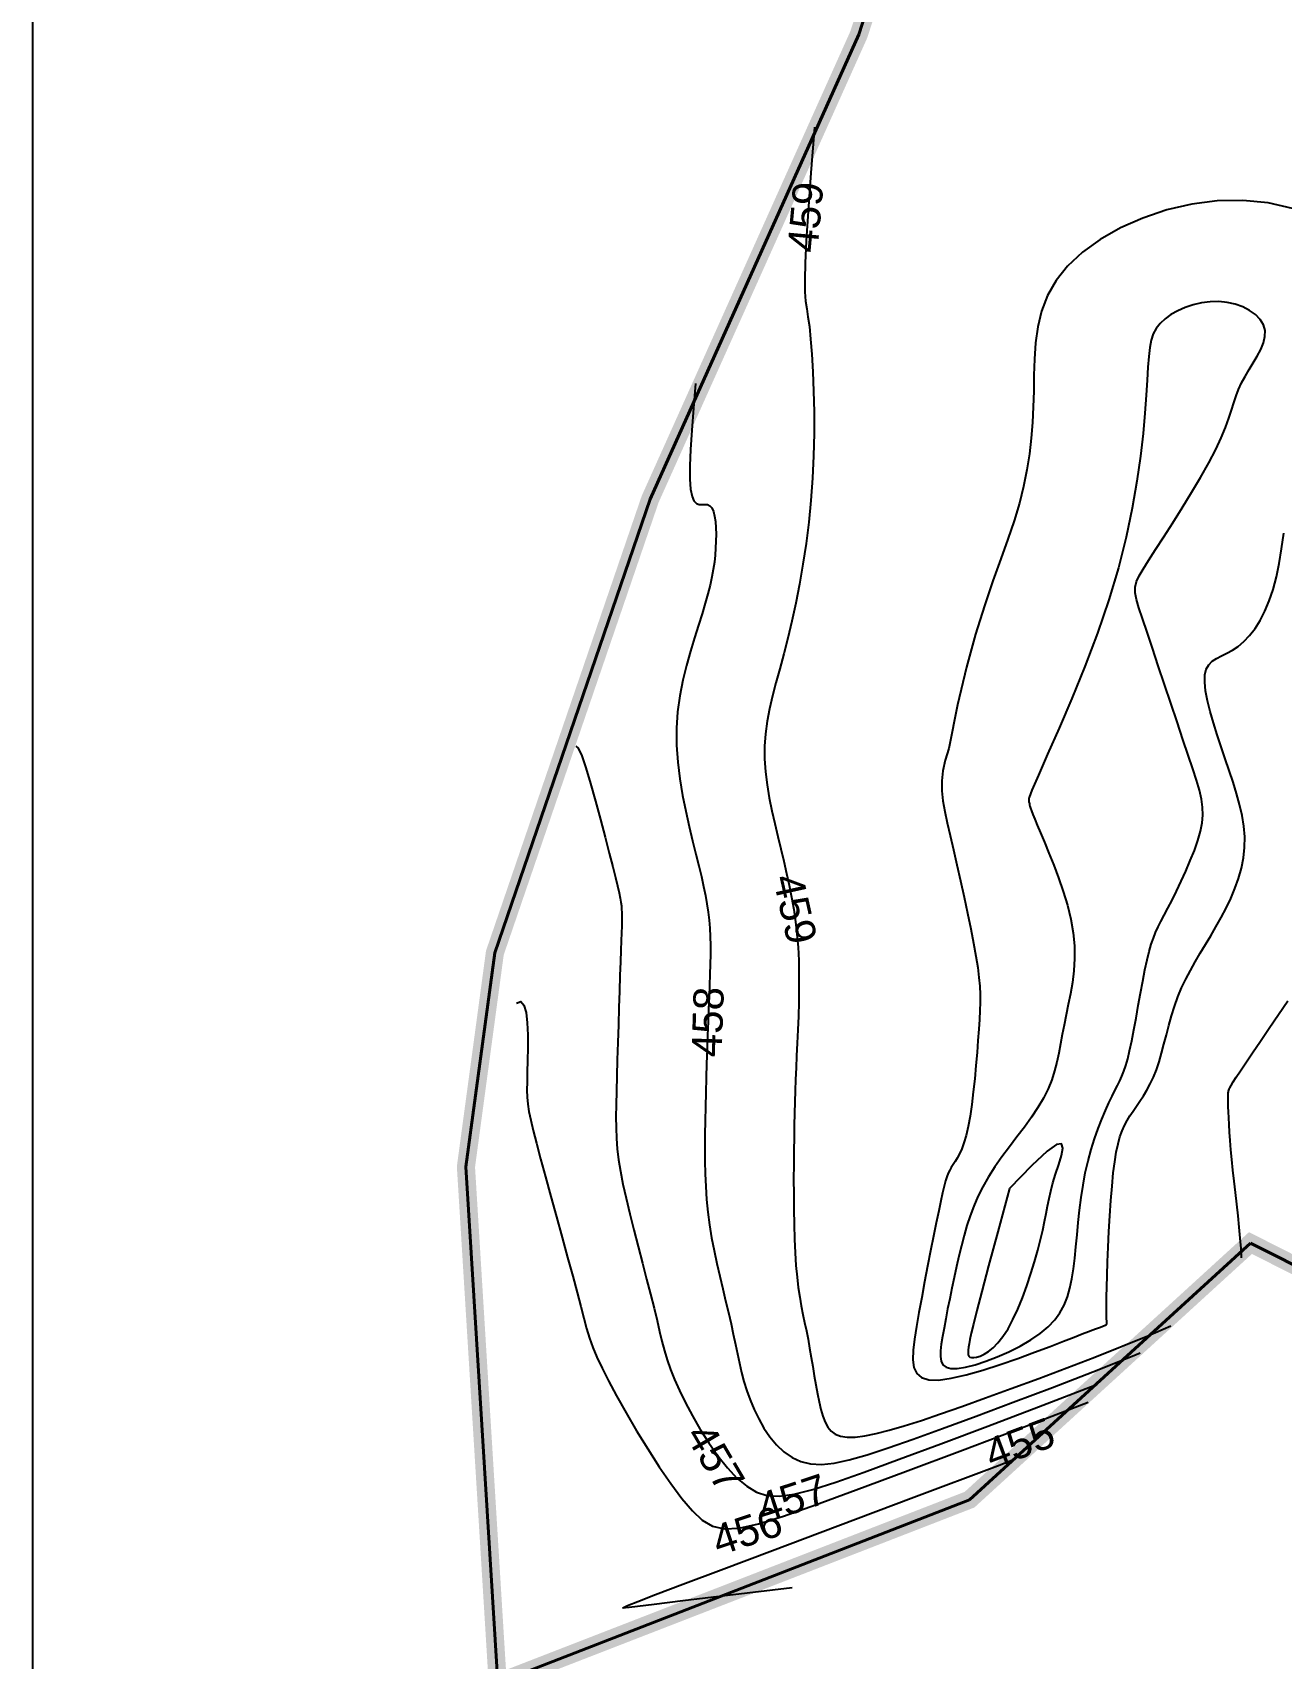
# Model space of a CAD drawing. Header units: metres. Extents: x 218545 to 227455, y 1543467 to 1556082.
# Drawn here: x 219000.1 to 219207.1, y 1550138.2 to 1550407.6 of the extents above; entities that cross this region are included whole.
import ezdxf

# ---------------------------------------------------------------- set-up
doc = ezdxf.new("R2010")
doc.units = ezdxf.units.M
doc.header["$MEASUREMENT"] = 0
for name, color, linetype in [('2 M CONTOUR', 33, 'Continuous'), ('GRID', 250, 'Continuous'), ('SATGE-2', 160, 'Continuous')]:
    doc.layers.add(name, color=color, linetype=linetype)
doc.layers.add('BO', color=7, linetype='Continuous', lineweight=30)
doc.styles.get("Standard").update_dxf_attribs({"font": 'arial.ttf'})

msp = doc.modelspace()

# ---------------------------------------------------------------- linework, layer by layer
at = {"layer": '2 M CONTOUR'}
for points in [[(219129.7264, 1550391.94281), (219129.11387, 1550384.34773), (219128.6418, 1550378.0265), (219128.32438, 1550373.10027), (219128.14761, 1550369.3945), (219128.09041, 1550366.66077), (219128.13171, 1550364.65062), (219128.25044, 1550363.11563), (219128.42554, 1550361.80735), (219128.63593, 1550360.47733), (219128.86055, 1550358.87715), (219129.07979, 1550356.81155), (219129.27996, 1550354.29804), (219129.4488, 1550351.40733), (219129.5741, 1550348.21012), (219129.6436, 1550344.77711), (219129.64508, 1550341.17901), (219129.56629, 1550337.48652), (219129.39501, 1550333.77035), (219129.12303, 1550330.09259), (219128.75831, 1550326.48098), (219128.31287, 1550322.95463), (219127.79869, 1550319.53267), (219127.22778, 1550316.23423), (219126.61214, 1550313.07842), (219125.96378, 1550310.08437), (219125.29468, 1550307.27121), (219124.61842, 1550304.64983), (219123.95472, 1550302.19829), (219123.3249, 1550299.88638), (219122.75026, 1550297.68393), (219122.25209, 1550295.56075), (219121.8517, 1550293.48667), (219121.57039, 1550291.43148), (219121.42946, 1550289.36502), (219121.44286, 1550287.26398), (219121.59517, 1550285.13268), (219121.86359, 1550282.98228), (219122.22535, 1550280.824), (219122.65767, 1550278.669), (219123.13778, 1550276.52849), (219123.64288, 1550274.41365), (219124.15021, 1550272.33567), (219124.63976, 1550270.3012), (219125.1027, 1550268.2987), (219125.53298, 1550266.3121), (219125.92453, 1550264.32531), (219126.27132, 1550262.32225), (219126.56728, 1550260.28686), (219126.80636, 1550258.20303), (219126.98251, 1550256.05471), (219127.09233, 1550253.83255), (219127.14305, 1550251.55421), (219127.14456, 1550249.24407), (219127.10673, 1550246.92655), (219127.03946, 1550244.62602), (219126.95262, 1550242.3669), (219126.8561, 1550240.17356), (219126.75979, 1550238.07042), (219126.67185, 1550236.07201), (219126.59351, 1550234.15351), (219126.52431, 1550232.28025), (219126.46375, 1550230.41753), (219126.41137, 1550228.53068), (219126.36668, 1550226.58503), (219126.32919, 1550224.54589), (219126.29844, 1550222.3786), (219126.27473, 1550220.06222), (219126.26151, 1550217.63089), (219126.26304, 1550215.13249), (219126.28356, 1550212.6149), (219126.32732, 1550210.12601), (219126.39856, 1550207.7137), (219126.50154, 1550205.42587), (219126.64049, 1550203.31038), (219126.81789, 1550201.40099), (219127.02905, 1550199.67483), (219127.26751, 1550198.0949), (219127.52681, 1550196.6242), (219127.80049, 1550195.22573), (219128.08209, 1550193.86247), (219128.36514, 1550192.49744), (219128.64318, 1550191.09362), (219128.91145, 1550189.62464), (219129.17193, 1550188.10665), (219129.42832, 1550186.56643), (219129.6843, 1550185.03075), (219129.94354, 1550183.5264), (219130.20975, 1550182.08014), (219130.4866, 1550180.71876), (219130.77778, 1550179.46903), (219131.09163, 1550178.35423), (219131.45509, 1550177.38355), (219131.89978, 1550176.56269), (219132.45729, 1550175.89736), (219133.15924, 1550175.39325), (219134.03722, 1550175.05605), (219135.12284, 1550174.89146), (219136.4477, 1550174.90519), (219138.04066, 1550175.10148), (219139.91963, 1550175.47887), (219142.09976, 1550176.03443), (219144.5962, 1550176.76526), (219147.42412, 1550177.66845), (219150.59866, 1550178.74108), (219154.13499, 1550179.98023), (219158.04827, 1550181.383), (219162.32879, 1550182.94001), (219166.86749, 1550184.61612), (219171.53044, 1550186.3697), (219176.18373, 1550188.15913), (219180.69342, 1550189.94281), (219184.92561, 1550191.67911), (219188.74636, 1550193.32643)], [(219109.98324, 1550349.44188), (219109.64163, 1550345.3424), (219109.3694, 1550341.69645), (219109.17728, 1550338.51846), (219109.07602, 1550335.82288), (219109.07635, 1550333.62414), (219109.18901, 1550331.93669), (219109.41881, 1550330.75669), (219109.74686, 1550330.00715), (219110.14838, 1550329.5928), (219110.59854, 1550329.41838), (219111.07254, 1550329.38861), (219111.54558, 1550329.40823), (219111.99285, 1550329.38197), (219112.38954, 1550329.21456), (219112.71588, 1550328.83185), (219112.97217, 1550328.2441), (219113.16375, 1550327.48271), (219113.29595, 1550326.57907), (219113.37411, 1550325.56455), (219113.40356, 1550324.47056), (219113.38965, 1550323.32847), (219113.33769, 1550322.16968), (219113.25089, 1550321.01627), (219113.12389, 1550319.85318), (219112.94919, 1550318.65604), (219112.7193, 1550317.40048), (219112.42671, 1550316.06214), (219112.06392, 1550314.61666), (219111.62344, 1550313.03966), (219111.09777, 1550311.30679), (219110.48706, 1550309.40035), (219109.82203, 1550307.32932), (219109.14105, 1550305.10937), (219108.48251, 1550302.75616), (219107.88476, 1550300.28535), (219107.38619, 1550297.7126), (219107.02517, 1550295.05358), (219106.84007, 1550292.32393), (219106.85707, 1550289.54259), (219107.05359, 1550286.7415), (219107.39487, 1550283.95586), (219107.84613, 1550281.2209), (219108.3726, 1550278.57181), (219108.93951, 1550276.0438), (219109.5121, 1550273.67209), (219110.05559, 1550271.49188), (219110.54144, 1550269.52673), (219110.96601, 1550267.75365), (219111.3319, 1550266.13801), (219111.64168, 1550264.64515), (219111.89794, 1550263.24044), (219112.10329, 1550261.88923), (219112.2603, 1550260.5569), (219112.37156, 1550259.20879), (219112.44013, 1550257.81447), (219112.47091, 1550256.36023), (219112.46926, 1550254.8366), (219112.44056, 1550253.23407), (219112.39016, 1550251.54315), (219112.32344, 1550249.75434), (219112.24575, 1550247.85816), (219112.16248, 1550245.8451), (219112.0783, 1550243.71132), (219111.99523, 1550241.4756), (219111.9146, 1550239.16234), (219111.83774, 1550236.79597), (219111.76597, 1550234.40092), (219111.70064, 1550232.00158), (219111.64307, 1550229.6224), (219111.59459, 1550227.28778), (219111.55774, 1550225.01613), (219111.53983, 1550222.80181), (219111.54937, 1550220.63317), (219111.59488, 1550218.49855), (219111.68487, 1550216.38629), (219111.82786, 1550214.28475), (219112.03236, 1550212.18226), (219112.30689, 1550210.06717), (219112.65574, 1550207.93248), (219113.06633, 1550205.78977), (219113.52189, 1550203.65529), (219114.00561, 1550201.54527), (219114.5007, 1550199.47595), (219114.99038, 1550197.46356), (219115.45784, 1550195.52435), (219115.88631, 1550193.67455), (219116.26514, 1550191.92455), (219116.60835, 1550190.26131), (219116.93611, 1550188.66595), (219117.26858, 1550187.11959), (219117.62595, 1550185.60332), (219118.02837, 1550184.09827), (219118.49602, 1550182.58554), (219119.04907, 1550181.04626), (219119.70475, 1550179.47191), (219120.46852, 1550177.8955), (219121.34287, 1550176.36041), (219122.33032, 1550174.91003), (219123.43339, 1550173.58775), (219124.65459, 1550172.43694), (219125.99642, 1550171.50099), (219127.46139, 1550170.82328), (219129.06566, 1550170.44017), (219130.87992, 1550170.35985), (219132.98851, 1550170.58348), (219135.47577, 1550171.11222), (219138.42603, 1550171.94722), (219141.92363, 1550173.08966), (219146.05291, 1550174.54068), (219150.8982, 1550176.30144), (219156.49208, 1550178.36112), (219162.6601, 1550180.66084), (219169.17605, 1550183.12977), (219175.81371, 1550185.69706), (219182.34687, 1550188.29185), (219183.70302, 1550188.84971)], [(219090.17598, 1550289.34889), (219090.5706, 1550289.04414), (219091.13634, 1550287.77626), (219091.83006, 1550285.75377), (219092.60864, 1550283.18518), (219093.42894, 1550280.27902), (219094.24782, 1550277.24382), (219095.02215, 1550274.28808), (219095.7088, 1550271.62034), (219096.27418, 1550269.4036), (219096.72294, 1550267.61878), (219097.06925, 1550266.20128), (219097.3273, 1550265.08652), (219097.51127, 1550264.20989), (219097.63536, 1550263.50681), (219097.71374, 1550262.91267), (219097.76061, 1550262.36288), (219097.78793, 1550261.79638), (219097.79876, 1550261.16626), (219097.79397, 1550260.42912), (219097.77438, 1550259.54159), (219097.74086, 1550258.46027), (219097.69425, 1550257.14179), (219097.6354, 1550255.54275), (219097.56516, 1550253.61977), (219097.48476, 1550251.35063), (219097.39696, 1550248.79768), (219097.3049, 1550246.04444), (219097.21172, 1550243.17442), (219097.12058, 1550240.27115), (219097.0346, 1550237.41814), (219096.95694, 1550234.6989), (219096.89074, 1550232.19696), (219096.84075, 1550229.97004), (219096.81814, 1550227.97274), (219096.83569, 1550226.13386), (219096.90619, 1550224.3822), (219097.04241, 1550222.64658), (219097.25715, 1550220.85579), (219097.56318, 1550218.93865), (219097.97328, 1550216.82396), (219098.49358, 1550214.46397), (219099.10362, 1550211.90472), (219099.77627, 1550209.21568), (219100.48441, 1550206.46633), (219101.20092, 1550203.72616), (219101.89867, 1550201.06464), (219102.55055, 1550198.55126), (219103.12943, 1550196.25548), (219103.61883, 1550194.22446), (219104.04476, 1550192.41598), (219104.44389, 1550190.76548), (219104.85287, 1550189.20842), (219105.30835, 1550187.68024), (219105.84699, 1550186.11639), (219106.50544, 1550184.45233), (219107.32037, 1550182.62349), (219108.31788, 1550180.5896), (219109.48194, 1550178.40746), (219110.78596, 1550176.15814), (219112.20335, 1550173.92271), (219113.70755, 1550171.78225), (219115.27196, 1550169.81782), (219116.87, 1550168.11051), (219118.47508, 1550166.74138), (219120.09066, 1550165.77887), (219121.84021, 1550165.24084), (219123.87727, 1550165.13253), (219126.35534, 1550165.45917), (219129.42794, 1550166.226), (219133.2486, 1550167.43824), (219137.97083, 1550169.10113), (219143.74813, 1550171.21989), (219150.65538, 1550173.78222), (219158.45272, 1550176.70556), (219166.82166, 1550179.88985), (219175.44369, 1550183.23499), (219176.56338, 1550183.68067)], [(219080.31509, 1550246.80722), (219081.04236, 1550247.0457), (219081.56408, 1550246.46865), (219081.91151, 1550245.24507), (219082.11592, 1550243.54394), (219082.20857, 1550241.53426), (219082.22074, 1550239.38501), (219082.1837, 1550237.2652), (219082.1287, 1550235.34382), (219082.08478, 1550233.74333), (219082.0719, 1550232.40018), (219082.10781, 1550231.20429), (219082.21023, 1550230.04556), (219082.39689, 1550228.81392), (219082.68553, 1550227.3993), (219083.09388, 1550225.6916), (219083.63967, 1550223.58075), (219084.33143, 1550220.99546), (219085.14091, 1550218.01966), (219086.03065, 1550214.77607), (219086.96321, 1550211.3874), (219087.90113, 1550207.97638), (219088.80696, 1550204.66573), (219089.64326, 1550201.57817), (219090.37256, 1550198.83642), (219090.97252, 1550196.52437), (219091.48118, 1550194.57064), (219091.95167, 1550192.86501), (219092.43715, 1550191.29725), (219092.99075, 1550189.75716), (219093.6656, 1550188.13452), (219094.51486, 1550186.31911), (219095.59166, 1550184.20072), (219096.93101, 1550181.70729), (219098.49536, 1550178.91941), (219100.22904, 1550175.95586), (219102.07638, 1550172.93538), (219103.9817, 1550169.97675), (219105.88932, 1550167.19871), (219107.74357, 1550164.72003), (219109.48878, 1550162.65948), (219111.11565, 1550161.11756), (219112.8005, 1550160.12182), (219114.76602, 1550159.68158), (219117.2349, 1550159.80613), (219120.42986, 1550160.50477), (219124.57357, 1550161.78682), (219129.88874, 1550163.66158), (219136.59807, 1550166.13834), (219144.81832, 1550169.20222), (219154.24251, 1550172.74153), (219164.45775, 1550176.62038), (219175.05113, 1550180.70287)], [(219200.45815, 1550204.59846), (219200.39029, 1550206.15502), (219200.26581, 1550207.85706), (219200.09719, 1550209.66921), (219199.89688, 1550211.55611), (219199.67737, 1550213.4824), (219199.45113, 1550215.4127), (219199.23062, 1550217.31167), (219199.02833, 1550219.14392), (219198.85421, 1550220.87885), (219198.70824, 1550222.5048), (219198.5879, 1550224.01485), (219198.49066, 1550225.40209), (219198.41397, 1550226.65962), (219198.35533, 1550227.78053), (219198.31219, 1550228.75789), (219198.28204, 1550229.58481), (219198.26258, 1550230.2588), (219198.25246, 1550230.79513), (219198.25061, 1550231.2135), (219198.25592, 1550231.53361), (219198.26728, 1550231.77516), (219198.28362, 1550231.95785), (219198.30382, 1550232.10138), (219198.32678, 1550232.22545), (219198.35668, 1550232.35369), (219198.4187, 1550232.5254), (219198.54327, 1550232.78383), (219198.76085, 1550233.17221), (219199.10187, 1550233.73379), (219199.59679, 1550234.51181), (219200.27604, 1550235.54949), (219201.17007, 1550236.89009), (219202.29508, 1550238.55721), (219203.61032, 1550240.49599), (219205.06078, 1550242.63192), (219206.59147, 1550244.8905), (219208.14739, 1550247.19723)], [(219126.01182, 1550149.90698), (219115.31869, 1550148.62961), (219107.9101, 1550147.7434), (219103.14987, 1550147.17283), (219100.40182, 1550146.84236), (219099.02978, 1550146.67644), (219098.39755, 1550146.59955), (219098.02353, 1550146.5674), (219098.04432, 1550146.66071), (219098.7511, 1550146.99146), (219100.43505, 1550147.6716), (219103.38732, 1550148.81313), (219107.8991, 1550150.52801), (219114.26155, 1550152.9282), (219122.76585, 1550156.1257), (219133.55417, 1550160.17825), (219146.17269, 1550164.92682), (219160.01862, 1550170.15815), (219162.67796, 1550171.16908)]]:
    msp.add_lwpolyline(points, dxfattribs=at)
at = {"layer": '2 M CONTOUR', "flags": 128}
for points in [[(219208.89805, 1550378.4611), (219204.88835, 1550379.3676), (219200.71043, 1550379.79686), (219196.46392, 1550379.72034), (219192.23279, 1550379.17355), (219188.09713, 1550378.20801), (219184.13701, 1550376.87525), (219180.43251, 1550375.22681), (219177.0637, 1550373.3142), (219174.11065, 1550371.18895), (219171.65345, 1550368.9026), (219169.74595, 1550366.50119), (219168.33715, 1550364.00888), (219167.34982, 1550361.44434), (219166.70674, 1550358.82625), (219166.3307, 1550356.17329), (219166.14446, 1550353.50415), (219166.07082, 1550350.83748), (219166.03254, 1550348.19199), (219165.9623, 1550345.57985), (219165.83239, 1550342.98737), (219165.62499, 1550340.39434), (219165.32227, 1550337.78057), (219164.90641, 1550335.12588), (219164.35959, 1550332.41006), (219163.66399, 1550329.61293), (219162.8018, 1550326.71429), (219161.76343, 1550323.67737), (219160.5723, 1550320.39902), (219159.26006, 1550316.75952), (219157.85838, 1550312.63916), (219156.39892, 1550307.91821), (219154.91332, 1550302.47694), (219153.43325, 1550296.19563), (219151.99037, 1550288.95456)], [(219165.29167, 1550280.86296), (219165.24969, 1550280.73272), (219165.22387, 1550280.61221), (219165.21253, 1550280.49706), (219165.21398, 1550280.38288), (219165.22653, 1550280.26529), (219165.2485, 1550280.1399), (219165.2782, 1550280.00234), (219165.31394, 1550279.84823), (219165.35704, 1550279.6683), (219165.42087, 1550279.4338), (219165.5218, 1550279.11107), (219165.67621, 1550278.66648), (219165.90047, 1550278.06639), (219166.21095, 1550277.27715), (219166.62403, 1550276.26512), (219167.15608, 1550274.99666), (219167.81355, 1550273.45156), (219168.56317, 1550271.66338), (219169.36176, 1550269.67907), (219170.16613, 1550267.54563), (219170.9331, 1550265.31004), (219171.61947, 1550263.01926), (219172.18206, 1550260.72029), (219172.57769, 1550258.4601), (219172.77587, 1550256.27737), (219172.79699, 1550254.17765), (219172.67416, 1550252.15817), (219172.44047, 1550250.21619), (219172.12902, 1550248.34894), (219171.77291, 1550246.55368), (219171.40525, 1550244.82764), (219171.05913, 1550243.16808), (219170.75716, 1550241.57047), (219170.47999, 1550240.02325), (219170.19776, 1550238.51311), (219169.88062, 1550237.02672), (219169.49873, 1550235.55076), (219169.02224, 1550234.07191), (219168.42129, 1550232.57685), (219167.66604, 1550231.05226), (219166.73846, 1550229.48836), (219165.66774, 1550227.88954), (219164.49492, 1550226.26377), (219163.26102, 1550224.61897), (219162.00707, 1550222.96311), (219160.77408, 1550221.30411), (219159.60307, 1550219.64994), (219158.53508, 1550218.00853), (219157.6014, 1550216.38509), (219156.79444, 1550214.77392), (219156.09689, 1550213.16656), (219155.49142, 1550211.55455), (219154.96073, 1550209.92946), (219154.48749, 1550208.28283), (219154.0544, 1550206.6062), (219153.64414, 1550204.89114), (219153.24295, 1550203.13462), (219152.85136, 1550201.35538), (219152.47348, 1550199.5776), (219152.11338, 1550197.82544), (219151.77516, 1550196.12307), (219151.46291, 1550194.49466), (219151.18072, 1550192.96439), (219150.93269, 1550191.55642), (219150.72816, 1550190.29235), (219150.59744, 1550189.1834), (219150.57609, 1550188.23822), (219150.69968, 1550187.46548), (219151.00376, 1550186.87382), (219151.52392, 1550186.47188), (219152.29569, 1550186.26833), (219153.35466, 1550186.27181), (219154.71819, 1550186.48564), (219156.33093, 1550186.89173), (219158.11933, 1550187.46669), (219160.00983, 1550188.18711), (219161.92888, 1550189.02958), (219163.80295, 1550189.97068), (219165.55848, 1550190.98701), (219167.12193, 1550192.05516), (219168.43677, 1550193.15777), (219169.51464, 1550194.30167), (219170.38419, 1550195.49976), (219171.07409, 1550196.76491), (219171.61299, 1550198.11001), (219172.02956, 1550199.54795), (219172.35245, 1550201.09161), (219172.61032, 1550202.75388), (219172.82952, 1550204.54142), (219173.02711, 1550206.43604), (219173.21786, 1550208.41331), (219173.41652, 1550210.44882), (219173.63783, 1550212.51815), (219173.89656, 1550214.59687), (219174.20745, 1550216.66058), (219174.58527, 1550218.68485), (219175.03935, 1550220.64695), (219175.55736, 1550222.53091), (219176.12156, 1550224.32244), (219176.71422, 1550226.00725), (219177.31759, 1550227.57106), (219177.91393, 1550228.99957), (219178.4855, 1550230.2785), (219179.01456, 1550231.39356), (219179.48794, 1550232.3426), (219179.91083, 1550233.17202), (219180.29297, 1550233.94035), (219180.64412, 1550234.70612), (219180.97404, 1550235.52788), (219181.29247, 1550236.46414), (219181.60917, 1550237.57344), (219181.9339, 1550238.91432), (219182.27413, 1550240.52375), (219182.6282, 1550242.35248), (219182.99215, 1550244.32967), (219183.36206, 1550246.38452), (219183.73398, 1550248.44621), (219184.10395, 1550250.44391), (219184.46805, 1550252.30681), (219184.82232, 1550253.96409), (219185.16564, 1550255.36679), (219185.50811, 1550256.55338), (219185.86265, 1550257.58419), (219186.2422, 1550258.51956), (219186.65966, 1550259.41982), (219187.12797, 1550260.34529), (219187.66004, 1550261.35631), (219188.2688, 1550262.51322), (219188.95975, 1550263.85876), (219189.70874, 1550265.36544), (219190.48423, 1550266.98815), (219191.25463, 1550268.68182), (219191.98839, 1550270.40137), (219192.65394, 1550272.1017), (219193.21973, 1550273.73773), (219193.6542, 1550275.26438), (219193.93167, 1550276.65561), (219194.05015, 1550277.96154), (219194.01351, 1550279.25136), (219193.82565, 1550280.59424), (219193.49044, 1550282.05935), (219193.01179, 1550283.71588), (219192.39357, 1550285.633), (219191.63968, 1550287.87987), (219190.75963, 1550290.49536), (219189.78541, 1550293.39693), (219188.75464, 1550296.47176), (219187.70496, 1550299.60698), (219186.67397, 1550302.68976), (219185.6993, 1550305.60725), (219184.81857, 1550308.2466), (219184.0694, 1550310.49496), (219183.48501, 1550312.27715), (219183.08108, 1550313.66854), (219182.86886, 1550314.78217), (219182.85961, 1550315.73109), (219183.06462, 1550316.62832), (219183.49514, 1550317.58692), (219184.16245, 1550318.71991), (219185.0778, 1550320.14034), (219186.2398, 1550321.92823), (219187.59639, 1550324.03159), (219189.08286, 1550326.36541), (219190.63447, 1550328.84468), (219192.18651, 1550331.38439), (219193.67425, 1550333.89955), (219195.03297, 1550336.30514), (219196.19795, 1550338.51616), (219197.12337, 1550340.4682), (219197.83904, 1550342.17924), (219198.39366, 1550343.68788), (219198.83596, 1550345.03269), (219199.21464, 1550346.25228), (219199.57842, 1550347.38521), (219199.976, 1550348.47008), (219200.4561, 1550349.54547), (219201.05036, 1550350.64179), (219201.72209, 1550351.75666), (219202.41753, 1550352.87953), (219203.08293, 1550353.99984), (219203.66452, 1550355.10705), (219204.10854, 1550356.1906), (219204.36124, 1550357.23992), (219204.36886, 1550358.24448), (219204.09238, 1550359.19298), (219203.5517, 1550360.07124), (219202.78148, 1550360.86435), (219201.81636, 1550361.55739), (219200.691, 1550362.13546), (219199.44004, 1550362.58363), (219198.09814, 1550362.88701), (219196.69994, 1550363.03067), (219195.27879, 1550363.00506), (219193.86278, 1550362.82207), (219192.47873, 1550362.49893), (219191.15342, 1550362.05291), (219189.91365, 1550361.50123), (219188.78623, 1550360.86115), (219187.79795, 1550360.14991), (219186.97562, 1550359.38475), (219186.33641, 1550358.57142), (219185.85908, 1550357.66968), (219185.51276, 1550356.6278), (219185.26659, 1550355.39405), (219185.08971, 1550353.91669), (219184.95126, 1550352.14398), (219184.82037, 1550350.0242), (219184.66617, 1550347.5056), (219184.45703, 1550344.54981), (219184.15814, 1550341.17183), (219183.7339, 1550337.40004), (219183.14874, 1550333.2628), (219182.36706, 1550328.78848), (219181.35326, 1550324.00543), (219180.07177, 1550318.94202), (219178.487, 1550313.62663), (219176.592, 1550308.11774), (219174.49448, 1550302.59437), (219172.33077, 1550297.26569), (219170.23723, 1550292.34085), (219168.35021, 1550288.029), (219166.80604, 1550284.5393), (219165.74108, 1550282.0809), (219165.29167, 1550280.86296)], [(219151.99037, 1550288.95456), (219151.37309, 1550287.04121), (219150.99206, 1550285.27688), (219150.82114, 1550283.60311), (219150.83421, 1550281.96144), (219151.00512, 1550280.29341), (219151.30777, 1550278.54057), (219151.716, 1550276.64444), (219152.2037, 1550274.54656), (219152.74597, 1550272.21012), (219153.32281, 1550269.68483), (219153.9155, 1550267.04204), (219154.50527, 1550264.3531), (219155.07339, 1550261.68937), (219155.6011, 1550259.12221), (219156.06966, 1550256.72296), (219156.46032, 1550254.56298), (219156.75904, 1550252.69022), (219156.97056, 1550251.05898), (219157.10436, 1550249.60018), (219157.16989, 1550248.24472), (219157.17661, 1550246.9235), (219157.13397, 1550245.56743), (219157.05145, 1550244.10742), (219156.9385, 1550242.47438), (219156.80283, 1550240.62156), (219156.64515, 1550238.59172), (219156.46442, 1550236.44997), (219156.25962, 1550234.2614), (219156.02969, 1550232.09114), (219155.77361, 1550230.00429), (219155.49034, 1550228.06596), (219155.17885, 1550226.34125), (219154.83971, 1550224.87875), (219154.48002, 1550223.66086), (219154.10848, 1550222.65347), (219153.7338, 1550221.82248), (219153.36471, 1550221.13375), (219153.00989, 1550220.55319), (219152.67807, 1550220.04667), (219152.37795, 1550219.58007), (219152.11462, 1550219.11771), (219151.87865, 1550218.61758), (219151.657, 1550218.03613), (219151.43661, 1550217.32976), (219151.20445, 1550216.45492), (219150.94746, 1550215.36804), (219150.65259, 1550214.02553), (219150.3068, 1550212.38383), (219149.90186, 1550210.4188), (219149.44884, 1550208.18408), (219148.96361, 1550205.75273), (219148.46209, 1550203.19781), (219147.96014, 1550200.5924), (219147.47366, 1550198.00957), (219147.01853, 1550195.52237), (219146.61066, 1550193.20389), (219146.27239, 1550191.11712), (219146.05202, 1550189.28489), (219146.00432, 1550187.71993), (219146.18404, 1550186.435), (219146.64595, 1550185.44285), (219147.44482, 1550184.75624), (219148.6354, 1550184.38791), (219150.27247, 1550184.35061), (219152.38138, 1550184.64398), (219154.86993, 1550185.21517), (219157.6165, 1550185.99823), (219160.49946, 1550186.9272), (219163.39721, 1550187.93611), (219166.18813, 1550188.95901), (219168.75061, 1550189.92994), (219170.96303, 1550190.78294), (219172.73399, 1550191.46694), (219174.09302, 1550191.99039), (219175.09985, 1550192.37666), (219175.81421, 1550192.6491), (219176.29585, 1550192.83106), (219176.6045, 1550192.94589), (219176.7999, 1550193.01694), (219176.94179, 1550193.06757), (219177.07942, 1550193.11708), (219177.2201, 1550193.16855), (219177.36066, 1550193.221), (219177.49793, 1550193.27346), (219177.62875, 1550193.32496), (219177.74993, 1550193.37453), (219177.85832, 1550193.42119), (219177.95073, 1550193.46397), (219178.02481, 1550193.50274), (219178.08149, 1550193.54077), (219178.12252, 1550193.58218), (219178.14962, 1550193.63107), (219178.16455, 1550193.69157), (219178.16905, 1550193.76778), (219178.16485, 1550193.86382), (219178.15371, 1550193.9838), (219178.13761, 1550194.13853), (219178.11954, 1550194.36558), (219178.10277, 1550194.70921), (219178.09052, 1550195.21368), (219178.08606, 1550195.92325), (219178.09262, 1550196.88218), (219178.11345, 1550198.13474), (219178.1518, 1550199.72518), (219178.21043, 1550201.67576), (219178.29011, 1550203.92069), (219178.39115, 1550206.37217), (219178.51383, 1550208.94242), (219178.65846, 1550211.54363), (219178.82532, 1550214.08801), (219179.01471, 1550216.48777), (219179.22693, 1550218.6551), (219179.46267, 1550220.52373), (219179.72427, 1550222.11339), (219180.01449, 1550223.46534), (219180.33606, 1550224.62082), (219180.69174, 1550225.62109), (219181.08427, 1550226.5074), (219181.5164, 1550227.32099), (219181.99087, 1550228.10313), (219182.50797, 1550228.89033), (219183.05806, 1550229.7002), (219183.62904, 1550230.54564), (219184.20882, 1550231.43953), (219184.7853, 1550232.39476), (219185.34638, 1550233.42421), (219185.87995, 1550234.54077), (219186.37392, 1550235.75733), (219186.82099, 1550237.08126), (219187.23305, 1550238.49786), (219187.62678, 1550239.9869), (219188.01887, 1550241.52818), (219188.426, 1550243.10147), (219188.86486, 1550244.68655), (219189.35214, 1550246.26321), (219189.90453, 1550247.81122), (219190.53395, 1550249.31568), (219191.23339, 1550250.78283), (219191.99105, 1550252.22426), (219192.79516, 1550253.65151), (219193.63394, 1550255.07615), (219194.4956, 1550256.50974), (219195.36837, 1550257.96385), (219196.24046, 1550259.45004), (219197.09855, 1550260.97733), (219197.92317, 1550262.54458), (219198.69329, 1550264.14808), (219199.3879, 1550265.78416), (219199.98597, 1550267.44911), (219200.46648, 1550269.13926), (219200.80841, 1550270.85091), (219200.99074, 1550272.58037), (219200.99947, 1550274.32523), (219200.84866, 1550276.08819), (219200.55941, 1550277.87322), (219200.15278, 1550279.68431), (219199.64987, 1550281.52542), (219199.07177, 1550283.40054), (219198.43954, 1550285.31364), (219197.77428, 1550287.2687), (219197.09826, 1550289.26242), (219196.43845, 1550291.26239), (219195.82301, 1550293.22894), (219195.28011, 1550295.12237), (219194.83791, 1550296.90302), (219194.52457, 1550298.53119), (219194.36825, 1550299.96721), (219194.39712, 1550301.17139), (219194.63006, 1550302.12008), (219195.04886, 1550302.85379), (219195.62602, 1550303.42904), (219196.33406, 1550303.90235), (219197.14549, 1550304.33026), (219198.03281, 1550304.76931), (219198.96854, 1550305.276), (219199.92518, 1550305.90689), (219200.87764, 1550306.70909), (219201.81038, 1550307.69215), (219202.71026, 1550308.85622), (219203.56414, 1550310.20145), (219204.35887, 1550311.72796), (219205.08131, 1550313.43592), (219205.71831, 1550315.32547), (219206.25674, 1550317.39674), (219206.69613, 1550319.6479), (219207.08678, 1550322.06907), (219207.49167, 1550324.64839)], [(219162.05053, 1550216.05716), (219160.08974, 1550208.90281), (219158.56924, 1550203.28792), (219157.42924, 1550199.00588), (219156.60994, 1550195.8501), (219156.05155, 1550193.61395), (219155.69427, 1550192.09083), (219155.4783, 1550191.07414), (219155.34384, 1550190.35725), (219155.24297, 1550189.76763), (219155.17519, 1550189.26899), (219155.1519, 1550188.85909), (219155.18446, 1550188.53569), (219155.28426, 1550188.29658), (219155.46269, 1550188.13952), (219155.73111, 1550188.06227), (219156.10092, 1550188.06261), (219156.57901, 1550188.14267), (219157.15435, 1550188.322), (219157.8114, 1550188.62453), (219158.53465, 1550189.07419), (219159.30859, 1550189.69489), (219160.11768, 1550190.51056), (219160.94641, 1550191.54511), (219161.77925, 1550192.82247), (219162.60156, 1550194.35283), (219163.40218, 1550196.09139), (219164.17081, 1550197.97963), (219164.89716, 1550199.95902), (219165.57094, 1550201.97104), (219166.18186, 1550203.95715), (219166.71963, 1550205.85884), (219167.17396, 1550207.61757), (219167.5406, 1550209.1923), (219167.83947, 1550210.61192), (219168.09655, 1550211.9228), (219168.33781, 1550213.17131), (219168.5892, 1550214.40383), (219168.8767, 1550215.66673), (219169.22627, 1550217.00637), (219169.66389, 1550218.46914), (219170.18153, 1550220.0543), (219170.63525, 1550221.57278), (219170.8471, 1550222.78839), (219170.63915, 1550223.46495), (219169.83345, 1550223.36629), (219168.25208, 1550222.25622), (219165.71708, 1550219.89857), (219162.05053, 1550216.05716)]]:
    msp.add_lwpolyline(points, dxfattribs=at)
at = {"layer": 'BO', "ltscale": 100, "const_width": 3, "elevation": -1469.86579}
msp.add_lwpolyline([(220503.80733, 1549512.44697), (219515.87829, 1550118.20739), (219510.10794, 1550115.06758), (219410.37343, 1550163.23258), (219349.80343, 1550151.84687), (219303.85905, 1550163.26435), (219282.60865, 1550166.18515), (219201.95605, 1550207.04686), (219155.4055, 1550164.5262), (219077.22276, 1550134.18077), (219071.95965, 1550219.67516), (219076.75268, 1550255.12547), (219102.48814, 1550330.30178), (219137.06082, 1550407.27519), (219172.29238, 1550517.26572), (219226.52368, 1550643.99254), (219281.27895, 1550691.76081), (219275.63134, 1550781.70462), (219272.64674, 1550804.0849)], dxfattribs=at)
at = {"layer": 'GRID', "linetype": 'Continuous'}
msp.add_line((219000.13969, 1555700.13632, -1469.86579), (219000.13969, 1546700.13632, -1469.86579), dxfattribs=at)
at = {"layer": 'SATGE-2', "lineweight": 40, "elevation": -1469.86579}
msp.add_lwpolyline([(220505.65723, 1549511.31268), (219515.87829, 1550118.20739), (219510.10794, 1550115.06758), (219410.37343, 1550163.23258), (219349.80343, 1550151.84687), (219303.85905, 1550163.26435), (219282.60865, 1550166.18515), (219201.95605, 1550207.04686), (219155.4055, 1550164.5262), (219077.22276, 1550134.18077), (219071.95965, 1550219.67516), (219076.75268, 1550255.12547), (219102.48814, 1550330.30178), (219137.06082, 1550407.27519), (219172.29238, 1550517.26572), (219226.52368, 1550643.99254), (219281.27895, 1550691.76081), (219275.63134, 1550781.70462), (219272.64674, 1550804.0849), (221454.72196, 1550800.13349)], dxfattribs=at)
msp.add_lwpolyline([(220505.65723, 1549511.31268), (219515.87829, 1550118.20739), (219510.10794, 1550115.06758), (219410.37343, 1550163.23258), (219349.80343, 1550151.84687), (219303.85905, 1550163.26435), (219282.60865, 1550166.18515), (219201.95605, 1550207.04686), (219155.4055, 1550164.5262), (219077.22276, 1550134.18077), (219071.95965, 1550219.67516), (219076.75268, 1550255.12547), (219102.48814, 1550330.30178), (219137.06082, 1550407.27519), (219172.29238, 1550517.26572), (219226.52368, 1550643.99254), (219281.27895, 1550691.76081), (219275.63134, 1550781.70462), (219272.64674, 1550804.0849), (221454.72196, 1550800.13349)], dxfattribs=at)

# ---------------------------------------------------------------- texts
at = {"layer": '2 M CONTOUR', "char_height": 5, "attachment_point": 5}
for s, insert, rotation in [('{459}', (219128.24569, 1550377.02257, -1010.86579), 84.8223375), ('{459}', (219126.48351, 1550262.41168, -1010.86579), 282.6597028), ('{458}', (219112.04854, 1550243.66885, -1011.86579), 88.1089411), ('{457}', (219113.27053, 1550171.46363, -1012.86579), 300.4863679), ('{455}', (219163.70979, 1550173.86494, -1014.86579), 20.5402439), ('{457}', (219126.03231, 1550164.7035, -1012.86579), 18.3264813), ('{456}', (219118.5481, 1550159.35149, -1013.86579), 18.3264813)]:
    msp.add_mtext(s, dxfattribs=dict(at, insert=insert, rotation=rotation))

doc.saveas('drawing.dxf')
